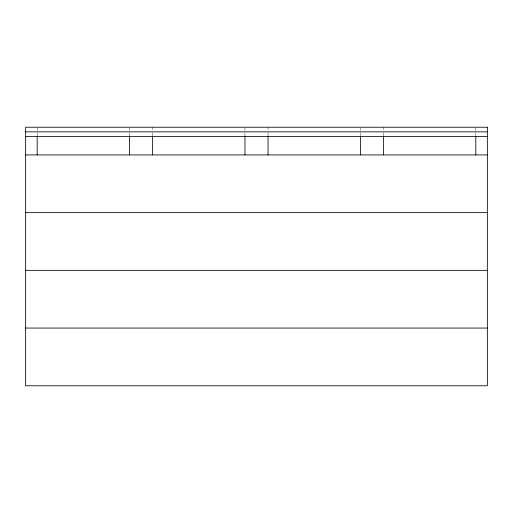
<?xml version="1.0" encoding="UTF-8"?>
<svg xmlns="http://www.w3.org/2000/svg" width="513" height="513" viewBox="0 0 513 513"><rect width="100%" height="100%" fill="white"/><g stroke="black" fill="none" stroke-linecap="round" stroke-linejoin="round"><path stroke-width="0.38" stroke-dasharray="2.56 1.92" d="M475.808 127.993L475.808 131.072M475.808 132.636L475.808 135.028M383.467 127.224L383.467 131.072M383.467 132.636L383.467 135.028M360.382 127.993L360.382 131.072M360.382 132.636L360.382 135.028M268.043 127.224L268.043 131.072M268.043 132.636L268.043 135.028M244.957 127.993L244.957 131.072M244.957 132.636L244.957 135.028M152.618 127.224L152.618 131.072M152.618 132.636L152.618 135.028M129.532 127.993L129.532 131.072M129.532 132.636L129.532 135.028M37.193 127.993L37.193 131.072M37.193 132.636L37.193 135.028"/><path stroke-width="0.77" d="M25.65 131.841L487.35 131.841M25.65 136.458L487.35 136.458M25.65 154.926L487.35 154.926M25.65 212.639L487.35 212.639M25.65 270.351L487.35 270.351M25.65 328.064L487.35 328.064M475.808 135.823L475.808 154.926M383.467 135.823L383.467 154.926M360.382 135.823L360.382 154.926M268.043 135.823L268.043 154.926M244.957 135.823L244.957 154.926M152.618 135.823L152.618 154.926M129.532 135.823L129.532 154.926M37.193 135.823L37.193 154.926M487.35 127.224L25.65 127.224L25.65 385.776L487.35 385.776L487.35 127.224"/></g></svg>
